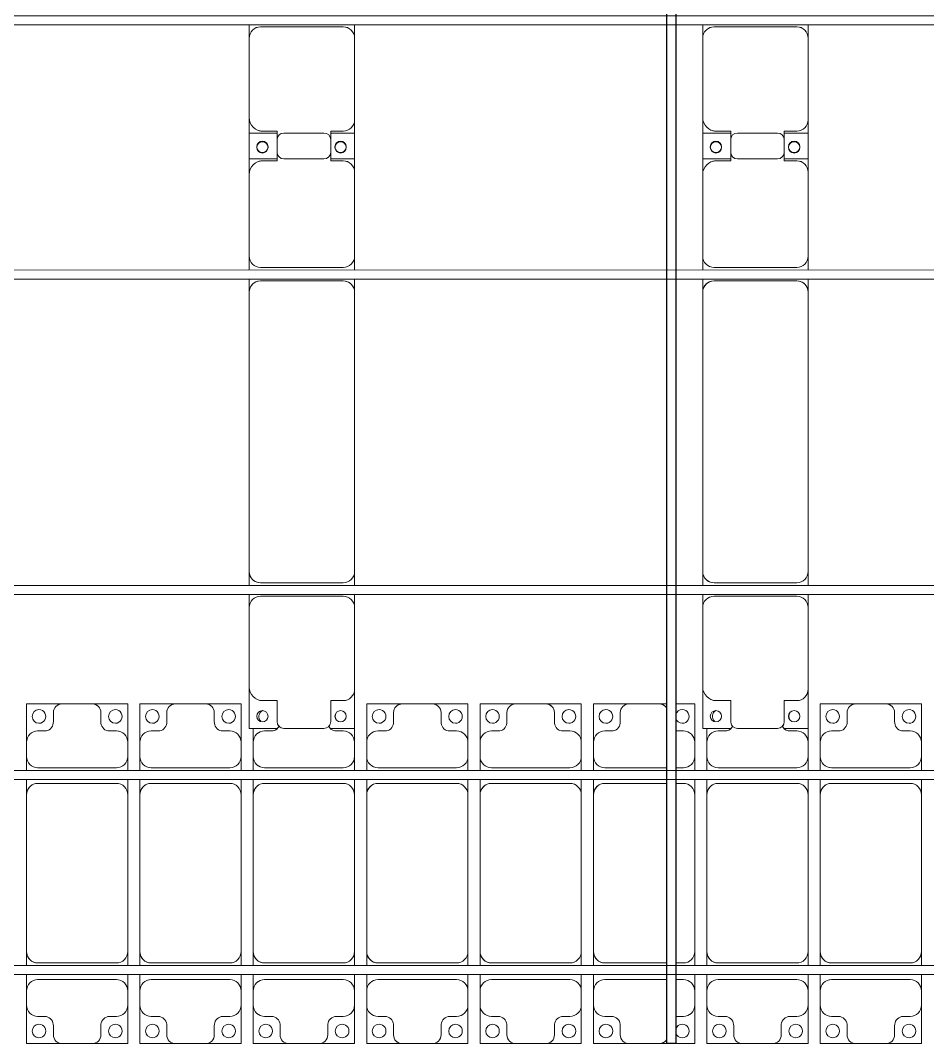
# Model space of a CAD drawing. Header units: millimetres. Extents: x -147246 to 112336, y -213734 to -86506.
# Drawn here: x -89356 to -85356, y -204519 to -200010 of the extents above; entities that cross this region are included whole.
import ezdxf

# ---------------------------------------------------------------- set-up
doc = ezdxf.new("R2010")
doc.units = ezdxf.units.MM
doc.layers.add('A-GENM', color=13, linetype='Continuous', lineweight=9)
doc.layers.add('S-BEAM', color=12, linetype='Continuous', lineweight=9)

# ---------------------------------------------------------------- blocks, each defined once
blk = doc.blocks.new('Dầm C52 - Hộp 40x60-25898-BỐ TRÍ KHUNG KẾT CẤU BÈ PIN 05')
at = {"layer": 'S-BEAM', "color": 3, "lineweight": 25}
for p, q in [((-55982.1, 20), (55982.1, 20)), ((55982.1, 20), (55982.1, -20)), ((55982.1, -20), (-55982.1, -20))]:
    blk.add_line(p, q, dxfattribs=at)
blk = doc.blocks.new('Dai phao do pin - DẢI PHAO ĐỠ PIN-V5-BỐ TRÍ KHUNG KẾT CẤU BÈ PIN 05')
at = {"layer": 'A-GENM', "color": 7}
for p, q in [((-1312.2, 241.6), (-1129.7, 241.6)), ((-1312.2, 116.4), (-1312.2, 241.6)), ((-779.7, 241.6), (-1129.7, 241.6)), ((-779.7, 241.6), (-721.5, 241.6)), ((-681.5, 241.6), (-620.3, 241.6)), ((610.3, 241.6), (-620.3, 241.6)), ((610.3, 241.6), (668.5, 241.6)), ((708.5, 241.6), (769.7, 241.6)), ((1129.7, 241.6), (769.7, 241.6)), ((1129.7, 241.6), (1312.2, 241.6)), ((1197.8, 241.6), (1380.3, 241.6)), ((1197.8, 118.2), (1197.8, 241.6)), ((1312.2, 241.6), (1312.2, 118.2)), ((1730.3, 241.6), (1380.3, 241.6)), ((1730.3, 241.6), (1788.5, 241.6)), ((-1189.7, 181.6), (-1189.7, 118.2)), ((-729.7, -173.4), (-729.7, 191.6)), ((-670.3, 191.6), (-670.3, -173.4)), ((660.3, -173.4), (660.3, 191.6)), ((719.7, 191.6), (719.7, -173.4)), ((1189.7, 118.2), (1189.7, 181.6)), ((1320.3, 181.6), (1320.3, 118.2)), ((1780.3, -173.4), (1780.3, 191.6)), ((-1189.7, 118.2), (-1282.2, 118.2)), ((1282.2, 118.2), (1189.7, 118.2)), ((1320.3, 118.2), (1227.8, 118.2)), ((-1312.2, 88.2), (-1312.2, -88.2)), ((1197.8, 88.2), (1197.8, -88.2)), ((1312.2, -88.2), (1312.2, 88.2)), ((-1312.2, -223.4), (-1312.2, -116.4)), ((-1282.2, -118.2), (-1189.7, -118.2)), ((-1189.7, -118.2), (-1189.7, -173.4)), ((1189.7, -173.4), (1189.7, -118.2)), ((1189.7, -118.2), (1282.2, -118.2)), ((1197.8, -223.4), (1197.8, -118.2)), ((1227.8, -118.2), (1320.3, -118.2)), ((1312.2, -118.2), (1312.2, -223.4)), ((1320.3, -118.2), (1320.3, -173.4)), ((-1139.7, -223.4), (-1312.2, -223.4)), ((-1139.7, -223.4), (-779.7, -223.4)), ((-721.5, -223.4), (-779.7, -223.4)), ((-620.3, -223.4), (-681.5, -223.4)), ((-620.3, -223.4), (610.3, -223.4)), ((668.5, -223.4), (610.3, -223.4)), ((769.7, -223.4), (708.5, -223.4)), ((769.7, -223.4), (1139.7, -223.4)), ((1312.2, -223.4), (1139.7, -223.4)), ((1370.3, -223.4), (1197.8, -223.4)), ((1370.3, -223.4), (1730.3, -223.4)), ((1788.5, -223.4), (1730.3, -223.4))]:
    blk.add_line(p, q, dxfattribs=at)
for centre, radius, start, end in [((-1129.7, 181.6), 60, 90, 180), ((-779.7, 191.6), 50, 360, 90), ((-779.7, 191.6), 50, 360, 45), ((-620.3, 191.6), 50, 90, 180), ((-620.3, 191.6), 50, 105, 180), ((610.3, 191.6), 50, 360, 90), ((610.3, 191.6), 50, 15, 90), ((769.7, 191.6), 50, 90, 180), ((769.7, 191.6), 50, 135, 180), ((1129.7, 181.6), 60, 360, 90), ((1380.3, 181.6), 60, 90, 180), ((1730.3, 191.6), 50, 360, 90), ((1730.3, 191.6), 50, 360, 45), ((-1258.6, 183.2), 25, 0, 180), ((-1258.6, 183.2), 25, 180, 360), ((-1129.7, 181.6), 60, 150, 180), ((1129.7, 181.6), 60, 360, 30), ((1248.6, 183.2), 25, 360, 180), ((1248.6, 183.2), 25, 180, 0), ((1251.4, 183.2), 25, 0, 180), ((1251.4, 183.2), 25, 180, 360), ((1380.3, 181.6), 60, 150, 180), ((-1282.2, 88.2), 30, 90, 180), ((-1282.2, 88.2), 30, 120, 134.1238), ((1227.8, 88.2), 30, 90, 180), ((1282.2, 88.2), 30, 360, 90), ((-1282.2, -88.2), 30, 180, 270), ((1227.8, -88.2), 30, 180, 270), ((1282.2, -88.2), 30, 270, 360), ((-1282.2, -88.2), 30, 225.8767, 240), ((-1258.6, -161.8), 25, 0, 180), ((-1258.6, -161.8), 25, 180, 0), ((-1139.7, -173.4), 50, 180, 270), ((-1139.7, -173.4), 50, 180, 225), ((-779.7, -173.4), 50, 270, 360), ((-779.7, -173.4), 50, 315, 360), ((-620.3, -173.4), 50, 180, 270), ((-620.3, -173.4), 50, 180, 270), ((610.3, -173.4), 50, 270, 360), ((610.3, -173.4), 50, 285, 360), ((769.7, -173.4), 50, 180, 270), ((769.7, -173.4), 50, 180, 225), ((1139.7, -173.4), 50, 270, 360), ((1139.7, -173.4), 50, 315, 360), ((1248.6, -161.8), 25, 0, 180), ((1248.6, -161.8), 25, 180, 360), ((1251.4, -161.8), 25, 0, 180), ((1251.4, -161.8), 25, 180, 0), ((1370.3, -173.4), 50, 180, 270), ((1370.3, -173.4), 50, 180, 225), ((1730.3, -173.4), 50, 270, 360), ((1730.3, -173.4), 50, 315, 360)]:
    blk.add_arc(centre, radius, start, end, dxfattribs=at)
blk = doc.blocks.new('Dai phao do pin - DẢI PHAO ĐỠ PIN-V6-BỐ TRÍ KHUNG KẾT CẤU BÈ PIN 05')
at = {"layer": 'A-GENM', "color": 7}
for p, q in [((-1312.2, 241.6), (-1129.7, 241.6)), ((-1312.2, 116.4), (-1312.2, 241.6)), ((-779.7, 241.6), (-1129.7, 241.6)), ((-779.7, 241.6), (-721.5, 241.6)), ((-681.5, 241.6), (-620.3, 241.6)), ((610.3, 241.6), (-620.3, 241.6)), ((610.3, 241.6), (668.5, 241.6)), ((708.5, 241.6), (769.7, 241.6)), ((1129.7, 241.6), (769.7, 241.6)), ((1129.7, 241.6), (1312.2, 241.6)), ((1197.8, 241.6), (1380.3, 241.6)), ((1197.8, 118.2), (1197.8, 241.6)), ((1312.2, 241.6), (1312.2, 118.2)), ((1730.3, 241.6), (1380.3, 241.6)), ((1730.3, 241.6), (1788.5, 241.6)), ((-1189.7, 181.6), (-1189.7, 118.2)), ((-729.7, -173.4), (-729.7, 191.6)), ((-670.3, 191.6), (-670.3, -173.4)), ((660.3, -173.4), (660.3, 191.6)), ((719.7, 191.6), (719.7, -173.4)), ((1189.7, 118.2), (1189.7, 181.6)), ((1320.3, 181.6), (1320.3, 118.2)), ((1780.3, -173.4), (1780.3, 191.6)), ((-1189.7, 118.2), (-1282.2, 118.2)), ((1282.2, 118.2), (1189.7, 118.2)), ((1320.3, 118.2), (1227.8, 118.2)), ((-1312.2, 88.2), (-1312.2, -88.2)), ((1197.8, 88.2), (1197.8, -88.2)), ((1312.2, -88.2), (1312.2, 88.2)), ((-1312.2, -223.4), (-1312.2, -116.4)), ((-1282.2, -118.2), (-1189.7, -118.2)), ((-1189.7, -118.2), (-1189.7, -173.4)), ((1189.7, -173.4), (1189.7, -118.2)), ((1189.7, -118.2), (1282.2, -118.2)), ((1197.8, -223.4), (1197.8, -118.2)), ((1227.8, -118.2), (1320.3, -118.2)), ((1312.2, -118.2), (1312.2, -223.4)), ((1320.3, -118.2), (1320.3, -173.4)), ((-1139.7, -223.4), (-1312.2, -223.4)), ((-1139.7, -223.4), (-779.7, -223.4)), ((-721.5, -223.4), (-779.7, -223.4)), ((-620.3, -223.4), (-681.5, -223.4)), ((-620.3, -223.4), (610.3, -223.4)), ((668.5, -223.4), (610.3, -223.4)), ((769.7, -223.4), (708.5, -223.4)), ((769.7, -223.4), (1139.7, -223.4)), ((1312.2, -223.4), (1139.7, -223.4)), ((1370.3, -223.4), (1197.8, -223.4)), ((1370.3, -223.4), (1730.3, -223.4)), ((1788.5, -223.4), (1730.3, -223.4))]:
    blk.add_line(p, q, dxfattribs=at)
for centre, radius, start, end in [((-1129.7, 181.6), 60, 90, 180), ((-779.7, 191.6), 50, 360, 90), ((-779.7, 191.6), 50, 360, 45), ((-620.3, 191.6), 50, 90, 180), ((-620.3, 191.6), 50, 105, 180), ((610.3, 191.6), 50, 360, 90), ((610.3, 191.6), 50, 15, 90), ((769.7, 191.6), 50, 90, 180), ((769.7, 191.6), 50, 135, 180), ((1129.7, 181.6), 60, 360, 90), ((1380.3, 181.6), 60, 90, 180), ((1730.3, 191.6), 50, 360, 90), ((1730.3, 191.6), 50, 360, 45), ((-1258.6, 183.2), 25, 0, 180), ((-1258.6, 183.2), 25, 180, 360), ((-1129.7, 181.6), 60, 150, 180), ((1129.7, 181.6), 60, 360, 30), ((1248.6, 183.2), 25, 360, 180), ((1248.6, 183.2), 25, 180, 0), ((1251.4, 183.2), 25, 0, 180), ((1251.4, 183.2), 25, 180, 360), ((1380.3, 181.6), 60, 150, 180), ((-1282.2, 88.2), 30, 90, 180), ((-1282.2, 88.2), 30, 120, 134.1233), ((1227.8, 88.2), 30, 90, 180), ((1282.2, 88.2), 30, 360, 90), ((-1282.2, -88.2), 30, 180, 270), ((1227.8, -88.2), 30, 180, 270), ((1282.2, -88.2), 30, 270, 360), ((-1282.2, -88.2), 30, 225.8772, 240), ((-1258.6, -161.8), 25, 0, 180), ((-1258.6, -161.8), 25, 180, 0), ((-1139.7, -173.4), 50, 180, 270), ((-1139.7, -173.4), 50, 180, 225), ((-779.7, -173.4), 50, 270, 360), ((-779.7, -173.4), 50, 315, 360), ((-620.3, -173.4), 50, 180, 270), ((-620.3, -173.4), 50, 180, 270), ((610.3, -173.4), 50, 270, 360), ((610.3, -173.4), 50, 285, 360), ((769.7, -173.4), 50, 180, 270), ((769.7, -173.4), 50, 180, 225), ((1139.7, -173.4), 50, 270, 360), ((1139.7, -173.4), 50, 315, 360), ((1248.6, -161.8), 25, 0, 180), ((1248.6, -161.8), 25, 180, 360), ((1251.4, -161.8), 25, 0, 180), ((1251.4, -161.8), 25, 180, 0), ((1370.3, -173.4), 50, 180, 270), ((1370.3, -173.4), 50, 180, 225), ((1730.3, -173.4), 50, 270, 360), ((1730.3, -173.4), 50, 315, 360)]:
    blk.add_arc(centre, radius, start, end, dxfattribs=at)
blk = doc.blocks.new('Dai phaodi lai - DẢI PHAO ĐI LẠI-25020-BỐ TRÍ KHUNG KẾT CẤU BÈ PIN 05')
at = {"layer": 'A-GENM', "color": 7}
for p, q in [((6776.8, 748.4), (6933.1, 748.4)), ((6776.8, 579.3), (6776.8, 748.4)), ((7066.9, 748.4), (6933.1, 748.4)), ((7066.9, 748.4), (7223.2, 748.4)), ((7223.2, 748.4), (7223.2, 579.3)), ((7276.8, 748.4), (7433.1, 748.4)), ((7276.8, 579.3), (7276.8, 748.4)), ((7566.9, 748.4), (7433.1, 748.4)), ((7566.9, 748.4), (7723.2, 748.4)), ((7723.2, 748.4), (7723.2, 579.3)), ((8276.8, 748.4), (8433.1, 748.4)), ((8276.8, 579.3), (8276.8, 748.4)), ((8566.9, 748.4), (8433.1, 748.4)), ((8566.9, 748.4), (8723.2, 748.4)), ((8723.2, 748.4), (8723.2, 579.3)), ((8776.8, 748.4), (8933.1, 748.4)), ((8776.8, 579.3), (8776.8, 748.4)), ((9066.9, 748.4), (8933.1, 748.4)), ((9066.9, 748.4), (9223.2, 748.4)), ((9223.2, 748.4), (9223.2, 579.3)), ((9276.8, 748.4), (9433.1, 748.4)), ((9276.8, 579.3), (9276.8, 748.4)), ((9566.9, 748.4), (9433.1, 748.4)), ((9566.9, 748.4), (9600, 748.4)), ((9640, 748.4), (9723.2, 748.4)), ((9723.2, 748.4), (9723.2, 579.3)), ((10276.8, 748.4), (10433.1, 748.4)), ((10276.8, 579.3), (10276.8, 748.4)), ((10566.9, 748.4), (10433.1, 748.4)), ((10566.9, 748.4), (10723.2, 748.4)), ((10723.2, 748.4), (10723.2, 579.3)), ((6895.1, 710.4), (6895.1, 670.7)), ((7104.9, 670.7), (7104.9, 710.4)), ((7395.1, 710.4), (7395.1, 670.7)), ((7604.9, 670.7), (7604.9, 710.4)), ((8395.1, 710.4), (8395.1, 670.7)), ((8604.9, 670.7), (8604.9, 710.4)), ((8895.1, 710.4), (8895.1, 670.7)), ((9104.9, 670.7), (9104.9, 710.4)), ((9395.1, 710.4), (9395.1, 670.7)), ((10395.1, 710.4), (10395.1, 670.7)), ((10604.9, 670.7), (10604.9, 710.4)), ((7776.8, 579.3), (7776.8, 641.7)), ((8223.2, 640.8), (8223.2, 579.3)), ((9776.8, 579.3), (9776.8, 641.7)), ((10223.2, 640.8), (10223.2, 579.3)), ((6864.3, 629.3), (6826.8, 629.3)), ((7173.2, 629.3), (7135.7, 629.3)), ((7364.3, 629.3), (7326.8, 629.3)), ((7673.2, 629.3), (7635.7, 629.3)), ((7864.3, 629.3), (7826.8, 629.3)), ((8173.2, 629.3), (8135.7, 629.3)), ((8364.3, 629.3), (8326.8, 629.3)), ((8673.2, 629.3), (8635.7, 629.3)), ((8864.3, 629.3), (8826.8, 629.3)), ((9173.2, 629.3), (9135.7, 629.3)), ((9364.3, 629.3), (9326.8, 629.3)), ((9673.2, 629.3), (9640, 629.3)), ((9864.3, 629.3), (9826.8, 629.3)), ((10173.2, 629.3), (10135.7, 629.3)), ((10364.3, 629.3), (10326.8, 629.3)), ((10673.2, 629.3), (10635.7, 629.3)), ((6776.8, 579.3), (6776.8, 516.7)), ((7223.2, 516.7), (7223.2, 579.3)), ((7276.8, 579.3), (7276.8, 516.7)), ((7723.2, 516.7), (7723.2, 579.3)), ((7776.8, 579.3), (7776.8, 516.7)), ((8223.2, 516.7), (8223.2, 579.3)), ((8276.8, 579.3), (8276.8, 516.7)), ((8723.2, 516.7), (8723.2, 579.3)), ((8776.8, 579.3), (8776.8, 516.7)), ((9223.2, 516.7), (9223.2, 579.3)), ((9276.8, 579.3), (9276.8, 516.7)), ((9723.2, 516.7), (9723.2, 579.3)), ((9776.8, 579.3), (9776.8, 516.7)), ((10223.2, 516.7), (10223.2, 579.3)), ((10276.8, 579.3), (10276.8, 516.7)), ((10723.2, 516.7), (10723.2, 579.3)), ((6776.8, 455.5), (6776.8, 516.7)), ((7223.2, 516.7), (7223.2, 455.5)), ((7276.8, 455.5), (7276.8, 516.7)), ((7723.2, 516.7), (7723.2, 455.5)), ((7776.8, 455.5), (7776.8, 516.7)), ((8223.2, 516.7), (8223.2, 455.5)), ((8276.8, 455.5), (8276.8, 516.7)), ((8723.2, 516.7), (8723.2, 455.5)), ((8776.8, 455.5), (8776.8, 516.7)), ((9223.2, 516.7), (9223.2, 455.5)), ((9276.8, 455.5), (9276.8, 516.7)), ((9723.2, 516.7), (9723.2, 455.5)), ((9776.8, 455.5), (9776.8, 516.7)), ((10223.2, 516.7), (10223.2, 455.5)), ((10276.8, 455.5), (10276.8, 516.7)), ((10723.2, 516.7), (10723.2, 455.5)), ((6826.8, 466.7), (7173.2, 466.7)), ((7326.8, 466.7), (7673.2, 466.7)), ((7826.8, 466.7), (8173.2, 466.7)), ((8326.8, 466.7), (8673.2, 466.7)), ((8826.8, 466.7), (9173.2, 466.7)), ((9326.8, 466.7), (9600, 466.7)), ((9640, 466.7), (9673.2, 466.7)), ((9826.8, 466.7), (10173.2, 466.7)), ((10326.8, 466.7), (10673.2, 466.7)), ((6776.8, 348.3), (6776.8, 415.5)), ((7223.2, 415.5), (7223.2, 348.3)), ((7276.8, 348.3), (7276.8, 415.5)), ((7723.2, 415.5), (7723.2, 348.3)), ((7776.8, 348.3), (7776.8, 415.5)), ((8223.2, 415.5), (8223.2, 348.3)), ((8276.8, 348.3), (8276.8, 415.5)), ((8723.2, 415.5), (8723.2, 348.3)), ((8776.8, 348.3), (8776.8, 415.5)), ((9223.2, 415.5), (9223.2, 348.3)), ((9276.8, 348.3), (9276.8, 415.5)), ((9723.2, 415.5), (9723.2, 348.3)), ((9776.8, 348.3), (9776.8, 415.5)), ((10223.2, 415.5), (10223.2, 348.3)), ((10276.8, 348.3), (10276.8, 415.5)), ((10723.2, 415.5), (10723.2, 348.3)), ((7173.2, 398.3), (6826.8, 398.3)), ((7673.2, 398.3), (7326.8, 398.3)), ((8173.2, 398.3), (7826.8, 398.3)), ((8673.2, 398.3), (8326.8, 398.3)), ((9173.2, 398.3), (8826.8, 398.3)), ((9600, 398.3), (9326.8, 398.3)), ((9673.2, 398.3), (9640, 398.3)), ((10173.2, 398.3), (9826.8, 398.3)), ((10673.2, 398.3), (10326.8, 398.3)), ((6776.8, 348.3), (6776.8, -343.3)), ((7223.2, -343.3), (7223.2, 348.3)), ((7276.8, 348.3), (7276.8, -343.3)), ((7723.2, -343.3), (7723.2, 348.3)), ((7776.8, 348.3), (7776.8, -343.3)), ((8223.2, -343.3), (8223.2, 348.3)), ((8276.8, 348.3), (8276.8, -343.3)), ((8723.2, -343.3), (8723.2, 348.3)), ((8776.8, 348.3), (8776.8, -343.3)), ((9223.2, -343.3), (9223.2, 348.3)), ((9276.8, 348.3), (9276.8, -343.3)), ((9723.2, -343.3), (9723.2, 348.3)), ((9776.8, 348.3), (9776.8, -343.3)), ((10223.2, -343.3), (10223.2, 348.3)), ((10276.8, 348.3), (10276.8, -343.3)), ((10723.2, -343.3), (10723.2, 348.3)), ((6776.8, -404.5), (6776.8, -343.3)), ((7223.2, -343.3), (7223.2, -404.5)), ((7276.8, -404.5), (7276.8, -343.3)), ((7723.2, -343.3), (7723.2, -404.5)), ((7776.8, -404.5), (7776.8, -343.3)), ((8223.2, -343.3), (8223.2, -404.5)), ((8276.8, -404.5), (8276.8, -343.3)), ((8723.2, -343.3), (8723.2, -404.5)), ((8776.8, -404.5), (8776.8, -343.3)), ((9223.2, -343.3), (9223.2, -404.5)), ((9276.8, -404.5), (9276.8, -343.3)), ((9723.2, -343.3), (9723.2, -404.5)), ((9776.8, -404.5), (9776.8, -343.3)), ((10223.2, -343.3), (10223.2, -404.5)), ((10276.8, -404.5), (10276.8, -343.3)), ((10723.2, -343.3), (10723.2, -404.5)), ((6826.8, -393.3), (7173.2, -393.3)), ((7326.8, -393.3), (7673.2, -393.3)), ((7826.8, -393.3), (8173.2, -393.3)), ((8326.8, -393.3), (8673.2, -393.3)), ((8826.8, -393.3), (9173.2, -393.3)), ((9326.8, -393.3), (9600, -393.3)), ((9640, -393.3), (9673.2, -393.3)), ((9826.8, -393.3), (10173.2, -393.3)), ((10326.8, -393.3), (10673.2, -393.3)), ((6776.8, -516.7), (6776.8, -444.5)), ((7223.2, -444.5), (7223.2, -516.7)), ((7276.8, -516.7), (7276.8, -444.5)), ((7723.2, -444.5), (7723.2, -516.7)), ((7776.8, -516.7), (7776.8, -444.5)), ((8223.2, -444.5), (8223.2, -516.7)), ((8276.8, -516.7), (8276.8, -444.5)), ((8723.2, -444.5), (8723.2, -516.7)), ((8776.8, -516.7), (8776.8, -444.5)), ((9223.2, -444.5), (9223.2, -516.7)), ((9276.8, -516.7), (9276.8, -444.5)), ((9723.2, -444.5), (9723.2, -516.7)), ((9776.8, -516.7), (9776.8, -444.5)), ((10223.2, -444.5), (10223.2, -516.7)), ((10276.8, -516.7), (10276.8, -444.5)), ((10723.2, -444.5), (10723.2, -516.7)), ((7173.2, -466.7), (6826.8, -466.7)), ((7673.2, -466.7), (7326.8, -466.7)), ((8173.2, -466.7), (7826.8, -466.7)), ((8673.2, -466.7), (8326.8, -466.7)), ((9173.2, -466.7), (8826.8, -466.7)), ((9600, -466.7), (9326.8, -466.7)), ((9673.2, -466.7), (9640, -466.7)), ((10173.2, -466.7), (9826.8, -466.7)), ((10673.2, -466.7), (10326.8, -466.7)), ((6776.8, -516.7), (6776.8, -579.3)), ((7223.2, -579.3), (7223.2, -516.7)), ((7276.8, -516.7), (7276.8, -579.3)), ((7723.2, -579.3), (7723.2, -516.7)), ((7776.8, -516.7), (7776.8, -579.3)), ((8223.2, -579.3), (8223.2, -516.7)), ((8276.8, -516.7), (8276.8, -579.3)), ((8723.2, -579.3), (8723.2, -516.7)), ((8776.8, -516.7), (8776.8, -579.3)), ((9223.2, -579.3), (9223.2, -516.7)), ((9276.8, -516.7), (9276.8, -579.3)), ((9723.2, -579.3), (9723.2, -516.7)), ((9776.8, -516.7), (9776.8, -579.3)), ((10223.2, -579.3), (10223.2, -516.7)), ((10276.8, -516.7), (10276.8, -579.3)), ((10723.2, -579.3), (10723.2, -516.7)), ((6776.8, -748.4), (6776.8, -579.3)), ((7223.2, -579.3), (7223.2, -748.4)), ((7276.8, -748.4), (7276.8, -579.3)), ((7723.2, -579.3), (7723.2, -748.4)), ((7776.8, -748.4), (7776.8, -579.3)), ((8223.2, -579.3), (8223.2, -748.4)), ((8276.8, -748.4), (8276.8, -579.3)), ((8723.2, -579.3), (8723.2, -748.4)), ((8776.8, -748.4), (8776.8, -579.3)), ((9223.2, -579.3), (9223.2, -748.4)), ((9276.8, -748.4), (9276.8, -579.3)), ((9723.2, -579.3), (9723.2, -748.4)), ((9776.8, -748.4), (9776.8, -579.3)), ((10223.2, -579.3), (10223.2, -748.4)), ((10276.8, -748.4), (10276.8, -579.3)), ((10723.2, -579.3), (10723.2, -748.4)), ((6826.8, -629.3), (6864.3, -629.3)), ((7135.7, -629.3), (7173.2, -629.3)), ((7326.8, -629.3), (7364.3, -629.3)), ((7635.7, -629.3), (7673.2, -629.3)), ((7826.8, -629.3), (7864.3, -629.3)), ((8135.7, -629.3), (8173.2, -629.3)), ((8326.8, -629.3), (8364.3, -629.3)), ((8635.7, -629.3), (8673.2, -629.3)), ((8826.8, -629.3), (8864.3, -629.3)), ((9135.7, -629.3), (9173.2, -629.3)), ((9326.8, -629.3), (9364.3, -629.3)), ((9640, -629.3), (9673.2, -629.3)), ((9826.8, -629.3), (9864.3, -629.3)), ((10135.7, -629.3), (10173.2, -629.3)), ((10326.8, -629.3), (10364.3, -629.3)), ((10635.7, -629.3), (10673.2, -629.3)), ((6895.1, -670.7), (6895.1, -710.4)), ((7104.9, -710.4), (7104.9, -670.7)), ((7395.1, -670.7), (7395.1, -710.4)), ((7604.9, -710.4), (7604.9, -670.7)), ((7895.1, -670.7), (7895.1, -710.4)), ((8104.9, -710.4), (8104.9, -670.7)), ((8395.1, -670.7), (8395.1, -710.4)), ((8604.9, -710.4), (8604.9, -670.7)), ((8895.1, -670.7), (8895.1, -710.4)), ((9104.9, -710.4), (9104.9, -670.7)), ((9395.1, -670.7), (9395.1, -710.4)), ((9895.1, -670.7), (9895.1, -710.4)), ((10104.9, -710.4), (10104.9, -670.7)), ((10395.1, -670.7), (10395.1, -710.4)), ((10604.9, -710.4), (10604.9, -670.7)), ((6933.1, -748.4), (6776.8, -748.4)), ((6933.1, -748.4), (7066.9, -748.4)), ((7223.2, -748.4), (7066.9, -748.4)), ((7433.1, -748.4), (7276.8, -748.4)), ((7433.1, -748.4), (7566.9, -748.4)), ((7723.2, -748.4), (7566.9, -748.4)), ((7933.1, -748.4), (7776.8, -748.4)), ((7933.1, -748.4), (8066.9, -748.4)), ((8223.2, -748.4), (8066.9, -748.4)), ((8433.1, -748.4), (8276.8, -748.4)), ((8433.1, -748.4), (8566.9, -748.4)), ((8723.2, -748.4), (8566.9, -748.4)), ((8933.1, -748.4), (8776.8, -748.4)), ((8933.1, -748.4), (9066.9, -748.4)), ((9223.2, -748.4), (9066.9, -748.4)), ((9433.1, -748.4), (9276.8, -748.4)), ((9433.1, -748.4), (9566.9, -748.4)), ((9600, -748.4), (9566.9, -748.4)), ((9723.2, -748.4), (9640, -748.4)), ((9933.1, -748.4), (9776.8, -748.4)), ((9933.1, -748.4), (10066.9, -748.4)), ((10223.2, -748.4), (10066.9, -748.4)), ((10433.1, -748.4), (10276.8, -748.4)), ((10433.1, -748.4), (10566.9, -748.4)), ((10723.2, -748.4), (10566.9, -748.4))]:
    blk.add_line(p, q, dxfattribs=at)
for centre, radius, start, end in [((6831.6, 693.3), 30, 90, 270), ((6831.6, 693.3), 30, 270, 90), ((6933.1, 710.4), 38, 90, 180), ((6933.1, 710.4), 38, 90, 135), ((7066.9, 710.4), 38, 0, 90), ((7066.9, 710.4), 38, 45, 90), ((7168.4, 693.3), 30, 90, 270), ((7168.4, 693.3), 30, 270, 90), ((7331.6, 693.3), 30, 90, 270), ((7331.6, 693.3), 30, 270, 90), ((7433.1, 710.4), 38, 90, 180), ((7433.1, 710.4), 38, 90, 135), ((7566.9, 710.4), 38, 0, 90), ((7566.9, 710.4), 38, 45, 90), ((7668.4, 693.3), 30, 90, 270), ((7668.4, 693.3), 30, 270, 90), ((8331.6, 693.3), 30, 90, 270), ((8331.6, 693.3), 30, 270, 90), ((8433.1, 710.4), 38, 90, 180), ((8433.1, 710.4), 38, 90, 126.0806), ((8566.9, 710.4), 38, 0, 90), ((8566.9, 710.4), 38, 45, 90), ((8668.4, 693.3), 30, 90, 270), ((8668.4, 693.3), 30, 270, 90), ((8831.6, 693.3), 30, 90, 270), ((8831.6, 693.3), 30, 270, 90), ((8933.1, 710.4), 38, 90, 180), ((8933.1, 710.4), 38, 90, 135), ((9066.9, 710.4), 38, 0, 90), ((9066.9, 710.4), 38, 45, 90), ((9168.4, 693.3), 30, 90, 270), ((9168.4, 693.3), 30, 270, 90), ((9331.6, 693.3), 30, 90, 270), ((9331.6, 693.3), 30, 270, 90), ((9433.1, 710.4), 38, 90, 180), ((9433.1, 710.4), 38, 90, 135), ((9566.9, 710.4), 38, 30, 90), ((9566.9, 710.4), 38, 45, 90), ((9668.4, 693.3), 30, 90, 162.1035), ((9668.4, 693.3), 30, 270, 90), ((10331.6, 693.3), 30, 90, 270), ((10331.6, 693.3), 30, 270, 90), ((10433.1, 710.4), 38, 90, 180), ((10433.1, 710.4), 38, 90, 135), ((10566.9, 710.4), 38, 0, 90), ((10566.9, 710.4), 38, 45, 90), ((10668.4, 693.3), 30, 90, 270), ((10668.4, 693.3), 30, 270, 90), ((7831.6, 693.3), 30, 120, 225), ((8168.4, 693.3), 30, 150, 208.6741), ((9668.4, 693.3), 30, 197.8965, 270), ((9831.6, 693.3), 30, 120, 225), ((10168.4, 693.3), 30, 150, 208.6761), ((6855.2, 668.2), 40, 283.1885, 3.5081), ((7144.8, 668.2), 40, 176.4919, 256.8115), ((7355.2, 668.2), 40, 283.1885, 3.5081), ((7644.8, 668.2), 40, 176.4919, 256.8115), ((7855.2, 668.2), 40, 283.1885, 336.1257), ((8144.8, 668.2), 40, 203.8741, 256.8115), ((8355.2, 668.2), 40, 283.1885, 3.5081), ((8644.8, 668.2), 40, 176.4919, 256.8115), ((8855.2, 668.2), 40, 283.1885, 3.5081), ((9144.8, 668.2), 40, 176.4919, 256.8115), ((9355.2, 668.2), 40, 283.1885, 3.5081), ((9855.2, 668.2), 40, 283.1885, 336.1252), ((10144.8, 668.2), 40, 203.8746, 256.8115), ((10355.2, 668.2), 40, 283.1885, 3.5081), ((10644.8, 668.2), 40, 176.4919, 256.8115), ((6826.8, 579.3), 50, 90, 180), ((6826.8, 579.3), 50, 92.1564, 135), ((7173.2, 579.3), 50, 0, 90), ((7173.2, 579.3), 50, 45, 90), ((7326.8, 579.3), 50, 90, 180), ((7326.8, 579.3), 50, 90, 135), ((7673.2, 579.3), 50, 360, 90), ((7673.2, 579.3), 50, 45, 90), ((7826.8, 579.3), 50, 90, 180), ((7826.8, 579.3), 50, 90, 135), ((8173.2, 579.3), 50, 0, 90), ((8173.2, 579.3), 50, 45, 90), ((8326.8, 579.3), 50, 90, 180), ((8326.8, 579.3), 50, 90, 135), ((8673.2, 579.3), 50, 0, 90), ((8673.2, 579.3), 50, 45, 90), ((8826.8, 579.3), 50, 90, 180), ((8826.8, 579.3), 50, 90, 135), ((9173.2, 579.3), 50, 0, 90), ((9173.2, 579.3), 50, 45, 90), ((9326.8, 579.3), 50, 90, 180), ((9326.8, 579.3), 50, 90, 135), ((9673.2, 579.3), 50, 360, 90), ((9673.2, 579.3), 50, 45, 90), ((9826.8, 579.3), 50, 90, 180), ((9826.8, 579.3), 50, 90, 135), ((10173.2, 579.3), 50, 360, 90), ((10173.2, 579.3), 50, 45, 90), ((10326.8, 579.3), 50, 90, 180), ((10326.8, 579.3), 50, 90, 135), ((10673.2, 579.3), 50, 360, 90), ((10673.2, 579.3), 50, 45, 90), ((6826.8, 516.7), 50, 180, 270), ((7173.2, 516.7), 50, 270, 0), ((7326.8, 516.7), 50, 180, 270), ((7673.2, 516.7), 50, 270, 0), ((7826.8, 516.7), 50, 180, 270), ((8173.2, 516.7), 50, 270, 0), ((8326.8, 516.7), 50, 180, 270), ((8673.2, 516.7), 50, 270, 0), ((8826.8, 516.7), 50, 180, 270), ((9173.2, 516.7), 50, 270, 0), ((9326.8, 516.7), 50, 180, 270), ((9673.2, 516.7), 50, 270, 0), ((9826.8, 516.7), 50, 180, 270), ((10173.2, 516.7), 50, 270, 0), ((10326.8, 516.7), 50, 180, 270), ((10673.2, 516.7), 50, 270, 0), ((6826.8, 516.7), 50, 225, 267.8443), ((7173.2, 516.7), 50, 270, 315), ((7326.8, 516.7), 50, 225, 270), ((7673.2, 516.7), 50, 270, 315), ((7826.8, 516.7), 50, 225, 270), ((8173.2, 516.7), 50, 270, 315), ((8326.8, 516.7), 50, 225, 270), ((8673.2, 516.7), 50, 270, 315), ((8826.8, 516.7), 50, 225, 270), ((9173.2, 516.7), 50, 270, 315), ((9326.8, 516.7), 50, 225, 270), ((9673.2, 516.7), 50, 270, 315), ((9826.8, 516.7), 50, 225, 270), ((10173.2, 516.7), 50, 270, 315), ((10326.8, 516.7), 50, 225, 270), ((10673.2, 516.7), 50, 270, 315), ((6826.8, 348.3), 50, 90, 180), ((6826.8, 348.3), 50, 120, 165), ((7173.2, 348.3), 50, 360, 90), ((7173.2, 348.3), 50, 45, 90), ((7326.8, 348.3), 50, 90, 180), ((7326.8, 348.3), 50, 120, 165), ((7673.2, 348.3), 50, 360, 90), ((7673.2, 348.3), 50, 45, 90), ((7826.8, 348.3), 50, 90, 180), ((7826.8, 348.3), 50, 120, 165), ((8173.2, 348.3), 50, 0, 90), ((8173.2, 348.3), 50, 45, 90), ((8326.8, 348.3), 50, 90, 180), ((8326.8, 348.3), 50, 120, 165), ((8673.2, 348.3), 50, 0, 90), ((8673.2, 348.3), 50, 45, 90), ((8826.8, 348.3), 50, 90, 180), ((8826.8, 348.3), 50, 120, 165), ((9173.2, 348.3), 50, 0, 90), ((9173.2, 348.3), 50, 45, 90), ((9326.8, 348.3), 50, 90, 180), ((9326.8, 348.3), 50, 120, 165), ((9673.2, 348.3), 50, 360, 90), ((9673.2, 348.3), 50, 45, 90), ((9826.8, 348.3), 50, 90, 180), ((9826.8, 348.3), 50, 120, 165), ((10173.2, 348.3), 50, 0, 90), ((10173.2, 348.3), 50, 45, 90), ((10326.8, 348.3), 50, 90, 180), ((10326.8, 348.3), 50, 120, 165), ((10673.2, 348.3), 50, 0, 90), ((10673.2, 348.3), 50, 45, 90), ((6826.8, -343.3), 50, 180, 270), ((6826.8, -343.3), 50, 180, 255), ((7173.2, -343.3), 50, 270, 0), ((7173.2, -343.3), 50, 315, 0), ((7326.8, -343.3), 50, 180, 270), ((7326.8, -343.3), 50, 180, 255), ((7673.2, -343.3), 50, 270, 0), ((7673.2, -343.3), 50, 315, 0), ((7826.8, -343.3), 50, 180, 270), ((7826.8, -343.3), 50, 180, 255), ((8173.2, -343.3), 50, 270, 0), ((8173.2, -343.3), 50, 315, 0), ((8326.8, -343.3), 50, 180, 270), ((8326.8, -343.3), 50, 180, 255), ((8673.2, -343.3), 50, 270, 0), ((8673.2, -343.3), 50, 315, 0), ((8826.8, -343.3), 50, 180, 270), ((8826.8, -343.3), 50, 180, 255), ((9173.2, -343.3), 50, 270, 0), ((9173.2, -343.3), 50, 315, 0), ((9326.8, -343.3), 50, 180, 270), ((9326.8, -343.3), 50, 180, 255), ((9673.2, -343.3), 50, 270, 0), ((9673.2, -343.3), 50, 315, 0), ((9826.8, -343.3), 50, 180, 270), ((9826.8, -343.3), 50, 180, 255), ((10173.2, -343.3), 50, 270, 0), ((10173.2, -343.3), 50, 315, 0), ((10326.8, -343.3), 50, 180, 270), ((10326.8, -343.3), 50, 180, 255), ((10673.2, -343.3), 50, 270, 360), ((10673.2, -343.3), 50, 315, 0), ((6826.8, -516.7), 50, 90, 180), ((6826.8, -516.7), 50, 92.1513, 135), ((7173.2, -516.7), 50, 360, 90), ((7173.2, -516.7), 50, 45, 90), ((7326.8, -516.7), 50, 90, 180), ((7326.8, -516.7), 50, 90, 135), ((7673.2, -516.7), 50, 360, 90), ((7673.2, -516.7), 50, 45, 90), ((7826.8, -516.7), 50, 90, 180), ((7826.8, -516.7), 50, 90, 135), ((8173.2, -516.7), 50, 360, 90), ((8173.2, -516.7), 50, 45, 90), ((8326.8, -516.7), 50, 90, 180), ((8326.8, -516.7), 50, 90, 135), ((8673.2, -516.7), 50, 360, 90), ((8673.2, -516.7), 50, 45, 90), ((8826.8, -516.7), 50, 90, 180), ((8826.8, -516.7), 50, 90, 135), ((9173.2, -516.7), 50, 360, 90), ((9173.2, -516.7), 50, 45, 90), ((9326.8, -516.7), 50, 90, 180), ((9326.8, -516.7), 50, 90, 135), ((9673.2, -516.7), 50, 360, 90), ((9673.2, -516.7), 50, 45, 90), ((9826.8, -516.7), 50, 90, 180), ((9826.8, -516.7), 50, 90, 135), ((10173.2, -516.7), 50, 360, 90), ((10173.2, -516.7), 50, 45, 90), ((10326.8, -516.7), 50, 90, 180), ((10326.8, -516.7), 50, 90, 135), ((10673.2, -516.7), 50, 360, 90), ((10673.2, -516.7), 50, 45, 90), ((6826.8, -579.3), 50, 180, 270), ((7173.2, -579.3), 50, 270, 0), ((7326.8, -579.3), 50, 180, 270), ((7673.2, -579.3), 50, 270, 360), ((7826.8, -579.3), 50, 180, 270), ((8173.2, -579.3), 50, 270, 0), ((8326.8, -579.3), 50, 180, 270), ((8673.2, -579.3), 50, 270, 360), ((8826.8, -579.3), 50, 180, 270), ((9173.2, -579.3), 50, 270, 0), ((9326.8, -579.3), 50, 180, 270), ((9673.2, -579.3), 50, 270, 360), ((9826.8, -579.3), 50, 180, 270), ((10173.2, -579.3), 50, 270, 360), ((10326.8, -579.3), 50, 180, 270), ((10673.2, -579.3), 50, 270, 360), ((6826.8, -579.3), 50, 225, 267.8494), ((6855.2, -668.2), 40, 356.4919, 76.8115), ((7144.8, -668.2), 40, 103.1885, 183.5081), ((7173.2, -579.3), 50, 270, 315), ((7326.8, -579.3), 50, 225, 270), ((7355.2, -668.2), 40, 356.4919, 76.8115), ((7644.8, -668.2), 40, 103.1885, 183.5081), ((7673.2, -579.3), 50, 270, 315), ((7826.8, -579.3), 50, 225, 270), ((7855.2, -668.2), 40, 356.4919, 76.8115), ((8144.8, -668.2), 40, 103.1885, 183.5081), ((8173.2, -579.3), 50, 270, 315), ((8326.8, -579.3), 50, 225, 270), ((8355.2, -668.2), 40, 356.4919, 76.8115), ((8644.8, -668.2), 40, 103.1885, 183.5081), ((8673.2, -579.3), 50, 270, 315), ((8826.8, -579.3), 50, 225, 270), ((8855.2, -668.2), 40, 356.4919, 76.8115), ((9144.8, -668.2), 40, 103.1885, 183.5081), ((9173.2, -579.3), 50, 270, 315), ((9326.8, -579.3), 50, 225, 270), ((9355.2, -668.2), 40, 356.4919, 76.8115), ((9673.2, -579.3), 50, 270, 315), ((9826.8, -579.3), 50, 225, 270), ((9855.2, -668.2), 40, 356.4919, 76.8115), ((10144.8, -668.2), 40, 103.1885, 183.5081), ((10173.2, -579.3), 50, 270, 315), ((10326.8, -579.3), 50, 225, 270), ((10355.2, -668.2), 40, 356.4919, 76.8115), ((10644.8, -668.2), 40, 103.1885, 183.5081), ((10673.2, -579.3), 50, 270, 315), ((6831.6, -693.3), 30, 90, 270), ((6831.6, -693.3), 30, 270, 90), ((7168.4, -693.3), 30, 90, 270), ((7168.4, -693.3), 30, 270, 90), ((7331.6, -693.3), 30, 90, 270), ((7331.6, -693.3), 30, 270, 90), ((7668.4, -693.3), 30, 90, 270), ((7668.4, -693.3), 30, 270, 90), ((7831.6, -693.3), 30, 90, 270), ((7831.6, -693.3), 30, 270, 90), ((8168.4, -693.3), 30, 90, 270), ((8168.4, -693.3), 30, 270, 90), ((8331.6, -693.3), 30, 90, 270), ((8331.6, -693.3), 30, 270, 90), ((8668.4, -693.3), 30, 90, 270), ((8668.4, -693.3), 30, 270, 90), ((8831.6, -693.3), 30, 90, 270), ((8831.6, -693.3), 30, 270, 90), ((9168.4, -693.3), 30, 90, 270), ((9168.4, -693.3), 30, 270, 90), ((9331.6, -693.3), 30, 90, 270), ((9331.6, -693.3), 30, 270, 90), ((9668.4, -693.3), 30, 90, 162.1035), ((9668.4, -693.3), 30, 270, 90), ((9831.6, -693.3), 30, 90, 270), ((9831.6, -693.3), 30, 270, 90), ((10168.4, -693.3), 30, 90, 270), ((10168.4, -693.3), 30, 270, 90), ((10331.6, -693.3), 30, 90, 270), ((10331.6, -693.3), 30, 270, 90), ((10668.4, -693.3), 30, 90, 270), ((10668.4, -693.3), 30, 270, 90), ((6933.1, -710.4), 38, 180, 270), ((7066.9, -710.4), 38, 270, 0), ((7433.1, -710.4), 38, 180, 270), ((7566.9, -710.4), 38, 270, 0), ((7933.1, -710.4), 38, 180, 270), ((8066.9, -710.4), 38, 270, 360), ((8433.1, -710.4), 38, 180, 270), ((8566.9, -710.4), 38, 270, 360), ((8933.1, -710.4), 38, 180, 270), ((9066.9, -710.4), 38, 270, 360), ((9433.1, -710.4), 38, 180, 270), ((9668.4, -693.3), 30, 197.8965, 270), ((9933.1, -710.4), 38, 180, 270), ((10066.9, -710.4), 38, 270, 0), ((10433.1, -710.4), 38, 180, 270), ((10566.9, -710.4), 38, 270, 360), ((6933.1, -710.4), 38, 225, 270), ((7066.9, -710.4), 38, 270, 315), ((7433.1, -710.4), 38, 225, 270), ((7566.9, -710.4), 38, 270, 315), ((7933.1, -710.4), 38, 225, 270), ((8066.9, -710.4), 38, 270, 314.826), ((8433.1, -710.4), 38, 233.9307, 270), ((8566.9, -710.4), 38, 270, 315), ((8933.1, -710.4), 38, 225, 270), ((9066.9, -710.4), 38, 270, 315), ((9433.1, -710.4), 38, 225, 270), ((9566.9, -710.4), 38, 270, 330), ((9566.9, -710.4), 38, 270, 315), ((9933.1, -710.4), 38, 225, 270), ((10066.9, -710.4), 38, 270, 315), ((10433.1, -710.4), 38, 225, 270), ((10566.9, -710.4), 38, 270, 315)]:
    blk.add_arc(centre, radius, start, end, dxfattribs=at)
blk = doc.blocks.new('Dầm C52 - Dầm C52-18923-BỐ TRÍ KHUNG KẾT CẤU BÈ PIN 05')
at = {"layer": 'S-BEAM', "color": 1}
for p, q in [((-52556.1, 20), (52556.1, 20)), ((52556.1, -20), (-52556.1, -20))]:
    blk.add_line(p, q, dxfattribs=at)
blk = doc.blocks.new('HOBANMONG_BEPIN 5_rvt-1-BỐ TRÍ KHUNG KẾT CẤU BÈ PIN 05')
at = {"layer": 'A-GENM', "color": 3, "lineweight": 25}
for name, p, rotation in [('Dai phao do pin - DẢI PHAO ĐỠ PIN-V5-BỐ TRÍ KHUNG KẾT CẤU BÈ PIN 05', (-88105.9, -201817.9), 89.99977101252024), ('Dai phao do pin - DẢI PHAO ĐỠ PIN-V6-BỐ TRÍ KHUNG KẾT CẤU BÈ PIN 05', (-86105.9, -201817.9), 89.99977101252024), ('Dai phaodi lai - DẢI PHAO ĐI LẠI-25020-BỐ TRÍ KHUNG KẾT CẤU BÈ PIN 05', (-96105.9, -203770.5), 359.9997710135151)]:
    blk.add_blockref(name, p, dxfattribs=dict(at, rotation=rotation))
at = {"layer": 'S-BEAM', "color": 3, "lineweight": 25}
for name, p, rotation in [('Dầm C52 - Hộp 40x60-25898-BỐ TRÍ KHUNG KẾT CẤU BÈ PIN 05', (-86485.7, -148536.8), 269.9997710125197), ('Dầm C52 - Dầm C52-18923-BỐ TRÍ KHUNG KẾT CẤU BÈ PIN 05', (-44162.1, -200009.7), 179.9997710135151), ('Dầm C52 - Dầm C52-18923-BỐ TRÍ KHUNG KẾT CẤU BÈ PIN 05', (-44162.1, -201129.7), 179.9997710135151), ('Dầm C52 - Dầm C52-18923-BỐ TRÍ KHUNG KẾT CẤU BÈ PIN 05', (-44162.1, -202519.7), 179.9997710135151), ('Dầm C52 - Dầm C52-18923-BỐ TRÍ KHUNG KẾT CẤU BÈ PIN 05', (-44162.1, -203335.3), 179.9997710135151), ('Dầm C52 - Dầm C52-18923-BỐ TRÍ KHUNG KẾT CẤU BÈ PIN 05', (-44162.1, -204195.3), 179.9997710135151)]:
    blk.add_blockref(name, p, dxfattribs=dict(at, rotation=rotation))

msp = doc.modelspace()

# ---------------------------------------------------------------- block references
at = {"lineweight": 5}
msp.add_blockref('HOBANMONG_BEPIN 5_rvt-1-BỐ TRÍ KHUNG KẾT CẤU BÈ PIN 05', (0, 0), dxfattribs=at)

doc.saveas('drawing.dxf')
